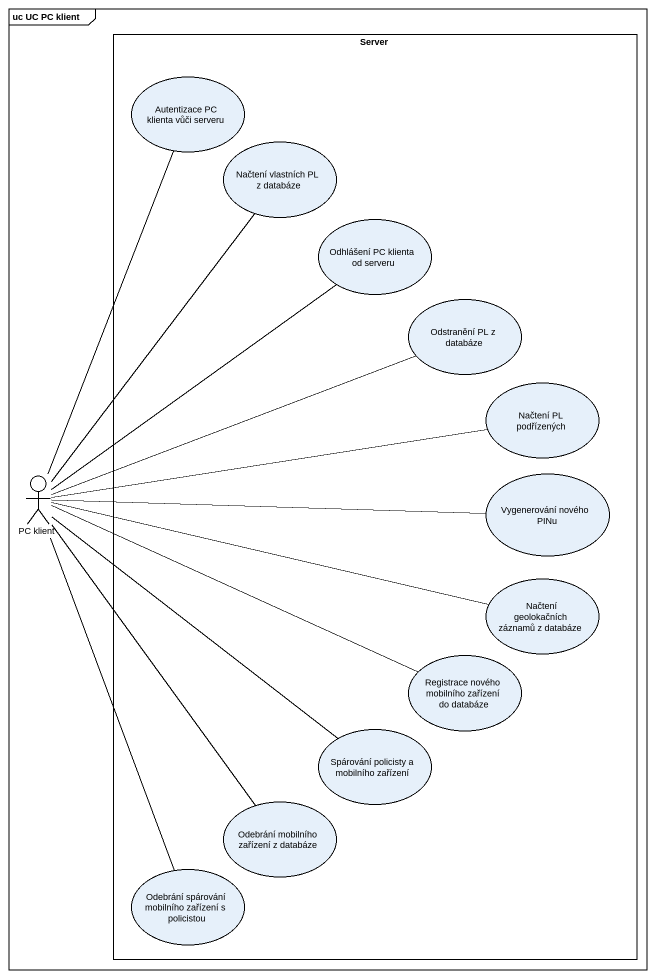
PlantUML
@startuml
mainframe uc UC PC klient
rectangle Server {
  usecase "Autentizace PC klienta vůči serveru" as Autentizace_PC_klienta_vůči
  usecase "Načtení vlastních PL z databáze" as Načtení_vlastních_PL_z
  usecase "Odhlášení PC klienta od serveru" as Odhlášení_PC_klienta_od
  usecase "Odstranění PL z databáze" as Odstranění_PL_z_databáze
  usecase "Načtení PL podřízených" as Načtení_PL_podřízených
  usecase "Vygenerování nového PINu" as Vygenerování_nového_PINu
  usecase "Načtení geolokačních záznamů z databáze" as Načtení_geolokačních
  usecase "Registrace nového mobilního zařízení do databáze" as Registrace_nového_mobilního
  usecase "Spárování policisty a mobilního zařízení" as Spárování_policisty_a
  usecase "Odebrání mobilního zařízení z databáze" as Odebrání_mobilního_zařízení
  usecase "Odebrání spárování mobilního zařízení s policistou" as Odebrání_spárování
}
actor "PC klient" as PC_klient
PC_klient -up- Autentizace_PC_klienta_vůči
PC_klient -up- Načtení_vlastních_PL_z
PC_klient -up- Odhlášení_PC_klienta_od
PC_klient -right- Odstranění_PL_z_databáze
PC_klient -right- Načtení_PL_podřízených
PC_klient -right- Vygenerování_nového_PINu
PC_klient -right- Načtení_geolokačních
PC_klient -right- Registrace_nového_mobilního
PC_klient -- Spárování_policisty_a
PC_klient -- Odebrání_mobilního_zařízení
PC_klient -- Odebrání_spárování
@enduml
